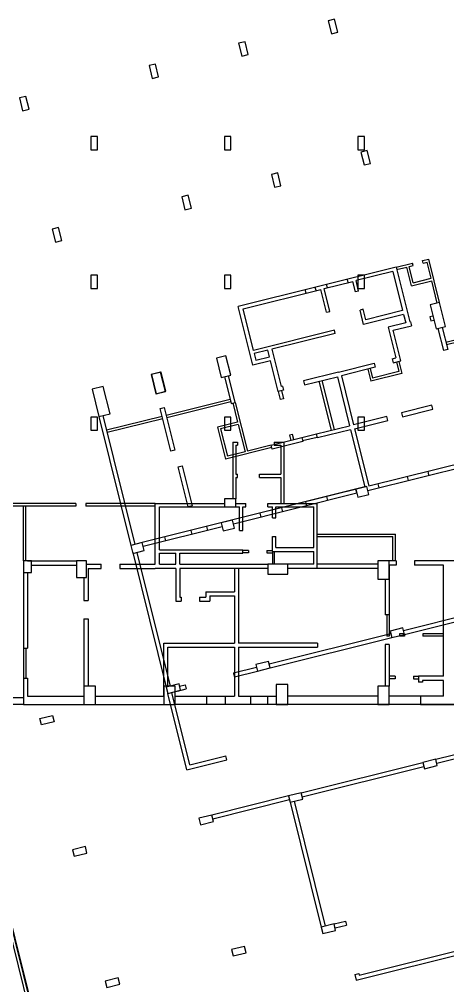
# Model space of a CAD drawing. Header units: metres. Extents: x -681087 to 1033303, y 74272 to 2630761.
# Drawn here: x -6215 to 19767, y 2245452 to 2304028 of the extents above; entities that cross this region are included whole.
import ezdxf

# ---------------------------------------------------------------- set-up
doc = ezdxf.new("R2010")
doc.units = ezdxf.units.M
for name, color, linetype in [('SKELETON_CLEAN', 7, 'Continuous'), ('SKELETON_ISOLATED', 1, 'Continuous'), ('SKELETON_ORIGINAL', 8, 'Continuous')]:
    doc.layers.add(name, color=color, linetype=linetype)

msp = doc.modelspace()

# ---------------------------------------------------------------- linework, layer by layer
at = {"layer": 'SKELETON_CLEAN'}
for p, q in [((12909, 2304028), (12521, 2303931)), ((12521, 2303931), (12714, 2303155)), ((13102, 2303252), (12909, 2304028)), ((12714, 2303155), (13102, 2303252)), ((7475, 2302673), (7087, 2302576)), ((7669, 2301897), (7475, 2302673)), ((7087, 2302576), (7280, 2301800)), ((7280, 2301800), (7669, 2301897)), ((2041, 2301318), (1653, 2301222)), ((1653, 2301222), (1847, 2300445)), ((2235, 2300542), (2041, 2301318)), ((1847, 2300445), (2235, 2300542)), ((-5818, 2299359), (-6206, 2299262)), ((-6206, 2299262), (-6013, 2298486)), ((-5624, 2298582), (-5818, 2299359)), ((-6013, 2298486), (-5624, 2298582)), ((-1477, 2296916), (-1877, 2296916)), ((-1877, 2296916), (-1877, 2296116)), ((-1477, 2296116), (-1477, 2296916)), ((6623, 2296916), (6223, 2296916)), ((6223, 2296916), (6223, 2296116)), ((6623, 2296116), (6623, 2296916)), ((14723, 2296916), (14323, 2296916)), ((14323, 2296916), (14323, 2296116)), ((14723, 2296116), (14723, 2296916)), ((-1877, 2296116), (-1477, 2296116)), ((6223, 2296116), (6623, 2296116)), ((14323, 2296116), (14723, 2296116)), ((14892, 2296071), (14504, 2295975)), ((14504, 2295975), (14698, 2295198)), ((15086, 2295295), (14892, 2296071)), ((14698, 2295198), (15086, 2295295)), ((9459, 2294717), (9071, 2294620)), ((9071, 2294620), (9264, 2293844)), ((9652, 2293940), (9459, 2294717)), ((9264, 2293844), (9652, 2293940)), ((4025, 2293362), (3637, 2293265)), ((3637, 2293265), (3831, 2292489)), ((4219, 2292586), (4025, 2293362)), ((3831, 2292489), (4219, 2292586)), ((-3834, 2291402), (-4222, 2291306)), ((-4222, 2291306), (-4029, 2290529)), ((-3641, 2290626), (-3834, 2291402)), ((-4029, 2290529), (-3641, 2290626)), ((16634, 2289003), (17634, 2289252)), ((17670, 2289106), (17634, 2289252)), ((18235, 2289402), (18623, 2289499)), ((18272, 2289256), (18235, 2289402)), ((18272, 2289256), (18514, 2289317)), ((18760, 2288332), (18514, 2289317)), ((19281, 2286860), (18623, 2289499)), ((16634, 2289003), (7067, 2286617)), ((16440, 2288748), (14208, 2288192)), ((16440, 2288748), (17033, 2286371)), ((16634, 2289003), (17462, 2285684)), ((16671, 2288857), (17282, 2289010)), ((17564, 2287879), (17282, 2289010)), ((17427, 2289046), (17670, 2289106)), ((17673, 2288061), (17427, 2289046)), ((-1477, 2288516), (-1877, 2288516)), ((-1877, 2288516), (-1877, 2287716)), ((-1477, 2287716), (-1477, 2288516)), ((6623, 2288516), (6223, 2288516)), ((6223, 2288516), (6223, 2287716)), ((6623, 2287716), (6623, 2288516)), ((12268, 2287708), (14014, 2288143)), ((14173, 2287508), (14014, 2288143)), ((14367, 2287556), (14208, 2288192)), ((14723, 2288516), (14323, 2288516)), ((14323, 2288516), (14323, 2287716)), ((14723, 2287716), (14723, 2288516)), ((17564, 2287879), (18796, 2288186)), ((17673, 2288061), (18760, 2288332)), ((19136, 2286823), (18796, 2288186)), ((-1877, 2287716), (-1477, 2287716)), ((6223, 2287716), (6623, 2287716)), ((7358, 2286484), (12074, 2287660)), ((12420, 2286272), (12074, 2287660)), ((12614, 2286320), (12268, 2287708)), ((14367, 2287556), (14173, 2287508)), ((14323, 2287716), (14723, 2287716)), ((19281, 2286860), (18699, 2286714)), ((19644, 2285404), (19281, 2286860)), ((7955, 2283056), (7067, 2286617)), ((7987, 2283961), (7358, 2286484)), ((12420, 2286272), (12614, 2286320)), ((14643, 2286450), (14449, 2286402)), ((14668, 2285524), (14449, 2286402)), ((14801, 2285815), (14643, 2286450)), ((17033, 2286371), (14801, 2285815)), ((18699, 2286714), (19062, 2285259)), ((17093, 2286128), (14668, 2285524)), ((17093, 2286128), (17219, 2285624)), ((17510, 2285696), (17462, 2285684)), ((17510, 2285696), (17571, 2285454)), ((18869, 2286035), (18694, 2285992)), ((18694, 2285992), (18754, 2285749)), ((18754, 2285749), (18929, 2285793)), ((12897, 2285185), (7987, 2283961)), ((12945, 2284991), (12897, 2285185)), ((17219, 2285624), (16152, 2285358)), ((16152, 2285358), (16614, 2283505)), ((16455, 2285176), (17571, 2285454)), ((16917, 2283322), (16455, 2285176)), ((19062, 2285259), (19644, 2285404)), ((19525, 2283962), (19193, 2285292)), ((19436, 2285352), (19767, 2284023)), ((19658, 2284459), (23549, 2285429)), ((12945, 2284991), (9103, 2284033)), ((8860, 2283973), (8035, 2283767)), ((8962, 2283565), (8860, 2283973)), ((9103, 2284033), (9204, 2283626)), ((19767, 2284023), (19525, 2283962)), ((6318, 2283627), (5736, 2283482)), ((5736, 2283482), (6026, 2282318)), ((6609, 2282463), (6318, 2283627)), ((9022, 2283323), (7955, 2283056)), ((8035, 2283767), (8137, 2283360)), ((8137, 2283360), (8962, 2283565)), ((9484, 2281469), (9022, 2283323)), ((9204, 2283626), (9666, 2281772)), ((16400, 2283451), (16614, 2283505)), ((16400, 2283451), (16461, 2283209)), ((16461, 2283209), (16917, 2283322)), ((13140, 2282638), (15314, 2283180)), ((15374, 2282938), (13322, 2282426)), ((14918, 2282824), (15099, 2282096)), ((15064, 2282860), (15209, 2282278)), ((15314, 2283180), (15374, 2282938)), ((16665, 2283260), (16810, 2282677)), ((16810, 2283296), (16992, 2282568)), ((6026, 2282318), (6609, 2282463)), ((6235, 2282370), (6639, 2280750)), ((6882, 2280810), (6478, 2282430)), ((13140, 2282638), (11025, 2282111)), ((11085, 2281868), (13079, 2282366)), ((13079, 2282366), (13820, 2279397)), ((13322, 2282426), (14062, 2279457)), ((16992, 2282568), (15099, 2282096)), ((16810, 2282677), (15209, 2282278)), ((-1124, 2281772), (-1803, 2281603)), ((-1803, 2281603), (-1392, 2279953)), ((-713, 2280122), (-1124, 2281772)), ((9805, 2281549), (9484, 2281469)), ((9744, 2281792), (9666, 2281772)), ((9744, 2281792), (9805, 2281549)), ((11025, 2282111), (11085, 2281868)), ((9627, 2280979), (9504, 2281474)), ((9812, 2281025), (9627, 2280979)), ((9688, 2281520), (9812, 2281025)), ((2324, 2280447), (2567, 2280507)), ((2972, 2277846), (2324, 2280447)), ((2567, 2280507), (3215, 2277907)), ((6639, 2280750), (6882, 2280810)), ((6736, 2280774), (7026, 2279609)), ((6882, 2280810), (7619, 2277851)), ((18812, 2280641), (16968, 2280182)), ((17029, 2279939), (18872, 2280399)), ((18872, 2280399), (18812, 2280641)), ((-1477, 2279916), (-1877, 2279916)), ((-1877, 2279916), (-1877, 2279116)), ((-1477, 2279116), (-1477, 2279916)), ((-1392, 2279953), (-713, 2280122)), ((-1392, 2279953), (556, 2272142)), ((6623, 2279916), (6223, 2279916)), ((6223, 2279916), (6223, 2279116)), ((6623, 2279116), (6623, 2279916)), ((16076, 2279959), (14062, 2279457)), ((14723, 2279916), (14323, 2279916)), ((14323, 2279916), (14323, 2279116)), ((14723, 2279116), (14723, 2279916)), ((16136, 2279716), (16076, 2279959)), ((16968, 2280182), (17029, 2279939)), ((7026, 2279609), (5813, 2279307)), ((5813, 2279307), (6297, 2277366)), ((7063, 2279464), (5995, 2279198)), ((7063, 2279464), (7474, 2277814)), ((11806, 2278895), (13820, 2279397)), ((14123, 2279214), (16136, 2279716)), ((14123, 2279214), (14989, 2275741)), ((14989, 2275741), (28985, 2279230)), ((-1877, 2279116), (-1477, 2279116)), ((5995, 2279198), (6407, 2277548)), ((6223, 2279116), (6623, 2279116)), ((9070, 2278212), (10914, 2278672)), ((10349, 2278871), (10164, 2278825)), ((10164, 2278825), (10244, 2278505)), ((10428, 2278551), (10349, 2278871)), ((10914, 2278672), (11806, 2278895)), ((10914, 2278672), (10974, 2278429)), ((11867, 2278652), (11806, 2278895)), ((13880, 2279154), (11867, 2278652)), ((13880, 2279154), (14746, 2275680)), ((14323, 2279116), (14723, 2279116)), ((9106, 2278067), (6297, 2277366)), ((6733, 2278399), (7023, 2278399)), ((6733, 2278399), (6733, 2274969)), ((6923, 2278209), (7023, 2278209)), ((6923, 2278209), (6923, 2276449)), ((7023, 2278399), (7023, 2278209)), ((9070, 2278212), (7619, 2277851)), ((9130, 2277970), (9070, 2278212)), ((10974, 2278429), (9130, 2277970)), ((9243, 2278399), (9833, 2278399)), ((9243, 2278399), (9243, 2278209)), ((9243, 2278209), (9643, 2278209)), ((9643, 2278209), (9643, 2276449)), ((9833, 2278399), (9833, 2274669)), ((3215, 2277907), (2972, 2277846)), ((7474, 2277814), (6407, 2277548)), ((3423, 2276907), (3666, 2276968)), ((4028, 2274482), (3423, 2276907)), ((3666, 2276968), (4270, 2274542)), ((14928, 2275468), (22399, 2277331)), ((6923, 2276449), (7023, 2276449)), ((7023, 2276259), (7023, 2276449)), ((8343, 2276449), (9643, 2276449)), ((8343, 2276259), (8343, 2276449)), ((6923, 2276259), (6923, 2274969)), ((6923, 2276259), (7023, 2276259)), ((8343, 2276259), (9643, 2276259)), ((9643, 2276259), (9643, 2274669)), ((14988, 2275225), (14867, 2275711)), ((14249, 2275299), (6777, 2273436)), ((14249, 2275299), (14188, 2275541)), ((14188, 2275541), (14309, 2275056)), ((14309, 2275056), (14988, 2275225)), ((-2797, 2274669), (-16611, 2274669)), ((-2797, 2274519), (-12367, 2274519)), ((-5967, 2271199), (-5967, 2274519)), ((-2797, 2274669), (-2797, 2274519)), ((-2177, 2274669), (-2177, 2274519)), ((2033, 2274669), (-2177, 2274669)), ((2033, 2274519), (-2177, 2274519)), ((2033, 2270999), (2033, 2274669)), ((2033, 2274669), (6223, 2274669)), ((4270, 2274542), (4028, 2274482)), ((6923, 2274969), (6223, 2274969)), ((6223, 2274969), (6223, 2274469)), ((6923, 2274469), (6923, 2274969)), ((6923, 2274669), (7533, 2274669)), ((7533, 2274469), (7533, 2274669)), ((8853, 2274469), (8853, 2274669)), ((8853, 2274669), (11843, 2274669)), ((11843, 2270874), (11843, 2274669)), ((2283, 2274469), (7143, 2274469)), ((2283, 2271869), (2283, 2274469)), ((6223, 2274469), (6923, 2274469)), ((7143, 2273039), (7143, 2274469)), ((7343, 2274469), (7533, 2274469)), ((7343, 2273039), (7343, 2274469)), ((8853, 2274469), (9143, 2274469)), ((9143, 2273814), (9143, 2274469)), ((9343, 2274469), (11643, 2274469)), ((9343, 2273814), (9343, 2274469)), ((11643, 2272019), (11643, 2274469)), ((6717, 2273678), (6038, 2273509)), ((6038, 2273509), (6159, 2273024)), ((6838, 2273193), (6717, 2273678)), ((9143, 2273814), (9343, 2273814)), ((6159, 2273024), (6838, 2273193)), ((7143, 2273039), (7343, 2273039)), ((11843, 2272824), (16598, 2272824)), ((16598, 2271199), (16598, 2272824)), ((1235, 2272312), (556, 2272142)), ((1356, 2271826), (1235, 2272312)), ((9143, 2271769), (9143, 2272674)), ((9143, 2272674), (9343, 2272674)), ((9343, 2272019), (9343, 2272674)), ((11843, 2272674), (16448, 2272674)), ((16448, 2271199), (16448, 2272674)), ((556, 2272142), (677, 2271657)), ((664, 2271706), (2697, 2263555)), ((677, 2271657), (1356, 2271826)), ((2283, 2271869), (7343, 2271869)), ((2283, 2270999), (2283, 2271669)), ((2283, 2271669), (3278, 2271669)), ((3278, 2270999), (3278, 2271669)), ((3528, 2271669), (7343, 2271669)), ((3528, 2270999), (3528, 2271669)), ((7343, 2271669), (7343, 2271869)), ((7684, 2271839), (7344, 2271839)), ((7684, 2271689), (7344, 2271689)), ((7684, 2271839), (7684, 2271689)), ((8804, 2271839), (9143, 2271839)), ((8804, 2271839), (8804, 2271689)), ((8804, 2271689), (9143, 2271689)), ((9143, 2271769), (9143, 2270999)), ((9143, 2271769), (11643, 2271769)), ((9343, 2272019), (11643, 2272019)), ((11643, 2270999), (11643, 2271769)), ((-5967, 2271199), (-5967, 2268209)), ((-5467, 2271199), (-5967, 2271199)), ((-5717, 2271199), (-2737, 2271199)), ((-5467, 2270499), (-5467, 2271199)), ((-2137, 2271199), (-2737, 2271199)), ((-2737, 2271199), (-2737, 2270199)), ((-2137, 2270199), (-2137, 2271199)), ((-2137, 2270999), (-1247, 2270999)), ((-1247, 2270749), (-1247, 2270999)), ((-127, 2270999), (-127, 2270749)), ((-127, 2270999), (2033, 2270999)), ((2283, 2270999), (3278, 2270999)), ((3528, 2270999), (8863, 2270999)), ((10063, 2270999), (8863, 2270999)), ((8863, 2270999), (8863, 2270399)), ((10063, 2270399), (10063, 2270999)), ((11643, 2270999), (10063, 2270999)), ((16223, 2271199), (15523, 2271199)), ((15523, 2271199), (15523, 2270099)), ((16633, 2271199), (16223, 2271199)), ((16633, 2271199), (16633, 2270949)), ((20143, 2271199), (17753, 2271199)), ((17753, 2271199), (17753, 2270949)), ((-5967, 2270499), (-5467, 2270499)), ((-5717, 2270499), (-5717, 2265919)), ((-2047, 2270749), (-2047, 2268799)), ((-2047, 2270749), (-1247, 2270749)), ((-127, 2270749), (2033, 2270749)), ((3278, 2270749), (2033, 2270749)), ((3278, 2270749), (3278, 2268759)), ((8863, 2270749), (3528, 2270749)), ((3528, 2270749), (3528, 2269009)), ((6838, 2270749), (6838, 2269329)), ((7088, 2270749), (7088, 2266219)), ((16633, 2270949), (16223, 2270949)), ((19518, 2270949), (17753, 2270949)), ((19518, 2264204), (19518, 2270949)), ((-2737, 2270199), (-2137, 2270199)), ((-2297, 2270199), (-2297, 2268799)), ((8863, 2270399), (10063, 2270399)), ((15523, 2270099), (16223, 2270099)), ((15973, 2270099), (15973, 2267929)), ((5098, 2269329), (6838, 2269329)), ((5098, 2269329), (5098, 2269009)), ((-2297, 2268799), (-2047, 2268799)), ((3278, 2268759), (3603, 2268759)), ((3528, 2269009), (3603, 2269009)), ((3603, 2269009), (3603, 2268759)), ((4723, 2269009), (5098, 2269009)), ((4723, 2269009), (4723, 2268759)), ((4723, 2268759), (5348, 2268759)), ((5348, 2269079), (6838, 2269079)), ((5348, 2269079), (5348, 2268759)), ((6838, 2269079), (6838, 2266219)), ((-11707, 2268415), (-2964, 2233349)), ((17154, 2266747), (24528, 2268586)), ((-2297, 2267679), (-2297, 2263604)), ((-2297, 2267679), (-2047, 2267679)), ((-2047, 2267679), (-2047, 2263604)), ((16223, 2267929), (15973, 2267929)), ((16073, 2267929), (16073, 2266629)), ((16223, 2267929), (16223, 2266779)), ((17057, 2267135), (16281, 2266942)), ((16281, 2266942), (16378, 2266554)), ((17154, 2266747), (17057, 2267135)), ((9003, 2264715), (16378, 2266554)), ((16223, 2266629), (16073, 2266629)), ((16223, 2266779), (16223, 2266629)), ((16378, 2266554), (17154, 2266747)), ((16843, 2266779), (16843, 2266629)), ((17143, 2266779), (16843, 2266779)), ((17143, 2266629), (16843, 2266629)), ((17143, 2266779), (17143, 2266629)), ((19518, 2266779), (18263, 2266779)), ((18263, 2266779), (18263, 2266629)), ((19518, 2266629), (18263, 2266629)), ((-5967, 2265919), (-5967, 2264099)), ((-5967, 2265919), (-5717, 2265919)), ((2543, 2266219), (6838, 2266219)), ((2543, 2263004), (2543, 2266219)), ((2793, 2265969), (6838, 2265969)), ((2793, 2263604), (2793, 2265969)), ((6838, 2265969), (6838, 2263004)), ((11863, 2266219), (7088, 2266219)), ((7088, 2265969), (7088, 2263004)), ((7088, 2265969), (11863, 2265969)), ((11863, 2266219), (11863, 2265969)), ((15973, 2266129), (15973, 2263604)), ((16223, 2266129), (15973, 2266129)), ((16223, 2266129), (16223, 2263604)), ((8906, 2265103), (8130, 2264910)), ((8130, 2264910), (8227, 2264522)), ((8227, 2264522), (9003, 2264715)), ((9003, 2264715), (8906, 2265103)), ((-5967, 2264099), (-5967, 2262504)), ((-5967, 2264099), (-5717, 2264099)), ((-5717, 2264099), (-5717, 2263004)), ((6775, 2264392), (6830, 2264173)), ((6830, 2264173), (8227, 2264522)), ((16578, 2264204), (16223, 2264204)), ((16578, 2264054), (16223, 2264054)), ((16578, 2264204), (16578, 2264054)), ((17698, 2264204), (17993, 2264204)), ((17698, 2264204), (17698, 2264054)), ((17698, 2264054), (17993, 2264054)), ((17993, 2264204), (17993, 2263854)), ((19518, 2264204), (17993, 2264204)), ((-1597, 2263604), (-2297, 2263604)), ((-2297, 2263604), (-2297, 2262504)), ((-1597, 2262504), (-1597, 2263604)), ((3243, 2263604), (2543, 2263604)), ((2543, 2263604), (2543, 2262504)), ((3473, 2263749), (2697, 2263555)), ((2697, 2263555), (2793, 2263167)), ((3243, 2262504), (3243, 2263604)), ((3376, 2263312), (3900, 2263443)), ((3570, 2263360), (3473, 2263749)), ((3509, 2263603), (3839, 2263685)), ((3839, 2263685), (3900, 2263443)), ((10063, 2263704), (9363, 2263704)), ((9363, 2263704), (9363, 2262504)), ((10063, 2262504), (10063, 2263704)), ((16223, 2263604), (15523, 2263604)), ((15523, 2263604), (15523, 2262504)), ((16223, 2262504), (16223, 2263604)), ((18243, 2263854), (17993, 2263854)), ((18243, 2263954), (18243, 2263854)), ((19518, 2263954), (18243, 2263954)), ((19518, 2263004), (19518, 2263954)), ((-5717, 2263004), (-2297, 2263004)), ((-1597, 2263004), (2543, 2263004)), ((2793, 2263167), (3570, 2263360)), ((3950, 2258529), (2793, 2263167)), ((4132, 2258832), (3036, 2263227)), ((3243, 2263004), (6838, 2263004)), ((7088, 2263004), (9363, 2263004)), ((19518, 2263004), (16223, 2263004)), ((18123, 2263004), (18123, 2262504)), ((-5967, 2262504), (-2297, 2262504)), ((-2297, 2262504), (-1597, 2262504)), ((-1597, 2262504), (2543, 2262504)), ((2543, 2262504), (3243, 2262504)), ((23063, 2262504), (3243, 2262504)), ((9363, 2262504), (10063, 2262504)), ((15523, 2262504), (16223, 2262504)), ((18123, 2262504), (21163, 2262504)), ((-4969, 2261644), (-4193, 2261837)), ((-4872, 2261256), (-4969, 2261644)), ((-4193, 2261837), (-4096, 2261449)), ((-4096, 2261449), (-4872, 2261256)), ((19041, 2259179), (26415, 2261018)), ((4132, 2258832), (6315, 2259376)), ((6376, 2259134), (6315, 2259376)), ((19101, 2258936), (20654, 2259324)), ((3950, 2258529), (6376, 2259134)), ((10890, 2257147), (18264, 2258986)), ((19041, 2259179), (18264, 2258986)), ((18264, 2258986), (18361, 2258597)), ((18361, 2258597), (19137, 2258791)), ((19137, 2258791), (19041, 2259179)), ((10114, 2256953), (5457, 2255792)), ((10890, 2257147), (10114, 2256953)), ((10114, 2256953), (10211, 2256565)), ((10987, 2256759), (10890, 2257147)), ((10211, 2256565), (10987, 2256759)), ((10211, 2256565), (12098, 2248997)), ((5457, 2255792), (4680, 2255599)), ((5553, 2255404), (5457, 2255792)), ((4680, 2255599), (4777, 2255211)), ((4777, 2255211), (5553, 2255404)), ((-2209, 2253881), (-2985, 2253687)), ((-2985, 2253687), (-2888, 2253299)), ((-2888, 2253299), (-2112, 2253493)), ((-2112, 2253493), (-2209, 2253881)), ((14212, 2245788), (33283, 2250543)), ((14394, 2246091), (29749, 2249920)), ((12874, 2249191), (13578, 2249366)), ((13578, 2249366), (13638, 2249123)), ((12874, 2249191), (12098, 2248997)), ((12098, 2248997), (12195, 2248609)), ((12195, 2248609), (12971, 2248802)), ((12971, 2248802), (12874, 2249191)), ((12934, 2248948), (13638, 2249123)), ((7440, 2247836), (6664, 2247642)), ((6664, 2247642), (6761, 2247254)), ((7537, 2247448), (7440, 2247836)), ((6761, 2247254), (7537, 2247448)), ((-225, 2245925), (-1001, 2245731)), ((-128, 2245536), (-225, 2245925)), ((14126, 2246133), (14369, 2246193)), ((14126, 2246133), (14212, 2245788)), ((14369, 2246193), (14394, 2246091)), ((-1001, 2245731), (-904, 2245343)), ((-904, 2245343), (-128, 2245536))]:
    msp.add_line(p, q, dxfattribs=at)
at = {"layer": 'SKELETON_ISOLATED'}
for p, q in [((13733, 2288073), (13685, 2288267)), ((11181, 2287437), (11133, 2287631)), ((11783, 2287587), (11734, 2287781)), ((12472, 2287759), (12423, 2287953)), ((19695, 2284314), (23585, 2285284)), ((1772, 2282494), (2063, 2281330)), ((2367, 2282642), (1785, 2282497)), ((1797, 2282500), (2087, 2281336)), ((2645, 2281475), (2355, 2282639)), ((2669, 2281481), (2379, 2282645)), ((12138, 2282131), (12878, 2279162)), ((11954, 2282085), (12694, 2279116)), ((2075, 2281333), (2657, 2281478)), ((6579, 2280992), (2688, 2280022)), ((6615, 2280847), (2724, 2279876)), ((-14461, 2280224), (-2773, 2233349)), ((-1149, 2280014), (798, 2272203)), ((2445, 2279962), (-927, 2279121)), ((2481, 2279816), (-890, 2278975)), ((10960, 2278488), (11852, 2278710)), ((17313, 2276320), (17373, 2276078)), ((18634, 2276392), (18574, 2276635)), ((14807, 2275695), (7712, 2273926)), ((15607, 2275637), (15547, 2275880)), ((12422, 2275101), (12483, 2274858)), ((-5817, 2271199), (-5817, 2274519)), ((11221, 2274544), (11161, 2274786)), ((8446, 2273852), (8386, 2274094)), ((9686, 2274419), (9747, 2274176)), ((6098, 2273266), (1295, 2272069)), ((4185, 2273047), (4245, 2272804)), ((5225, 2273049), (5165, 2273291)), ((2673, 2272412), (2613, 2272655)), ((919, 2271718), (2939, 2263616)), ((9233, 2271769), (9233, 2270999)), ((15523, 2270999), (11843, 2270999)), ((-5467, 2270949), (-2737, 2270949)), ((11843, 2270749), (10063, 2270749)), ((15523, 2270749), (11743, 2270749)), ((16223, 2270524), (16223, 2269564)), ((17093, 2266990), (24468, 2268829)), ((8943, 2264958), (16317, 2266796)), ((-5817, 2265919), (-5817, 2264099)), ((6769, 2264416), (8167, 2264764)), ((-5967, 2262904), (-12367, 2262904)), ((5143, 2263004), (5143, 2262504)), ((6263, 2263004), (6263, 2262504)), ((7813, 2263004), (7813, 2262504)), ((8843, 2263004), (8843, 2262504)), ((15523, 2263004), (10063, 2263004)), ((10951, 2256904), (18325, 2258743)), ((10174, 2256711), (5517, 2255550)), ((10453, 2256626), (12340, 2249057))]:
    msp.add_line(p, q, dxfattribs=at)
at = {"layer": 'SKELETON_ORIGINAL'}
for p, q in [((12909, 2304028), (12521, 2303931)), ((12521, 2303931), (12714, 2303155)), ((13102, 2303252), (12909, 2304028)), ((12714, 2303155), (13102, 2303252)), ((7475, 2302673), (7087, 2302576)), ((7669, 2301897), (7475, 2302673)), ((7087, 2302576), (7280, 2301800)), ((7280, 2301800), (7669, 2301897)), ((2041, 2301318), (1653, 2301222)), ((1653, 2301222), (1847, 2300445)), ((2235, 2300542), (2041, 2301318)), ((1847, 2300445), (2235, 2300542)), ((-5818, 2299359), (-6206, 2299262)), ((-6206, 2299262), (-6013, 2298486)), ((-5624, 2298582), (-5818, 2299359)), ((-6013, 2298486), (-5624, 2298582)), ((-1477, 2296916), (-1877, 2296916)), ((-1877, 2296916), (-1877, 2296116)), ((-1477, 2296116), (-1477, 2296916)), ((6623, 2296916), (6223, 2296916)), ((6223, 2296916), (6223, 2296116)), ((6623, 2296116), (6623, 2296916)), ((14723, 2296916), (14323, 2296916)), ((14323, 2296916), (14323, 2296116)), ((14723, 2296116), (14723, 2296916)), ((-1877, 2296116), (-1477, 2296116)), ((6223, 2296116), (6623, 2296116)), ((14323, 2296116), (14723, 2296116)), ((14892, 2296071), (14504, 2295975)), ((14504, 2295975), (14698, 2295198)), ((15086, 2295295), (14892, 2296071)), ((14698, 2295198), (15086, 2295295)), ((9459, 2294717), (9071, 2294620)), ((9071, 2294620), (9264, 2293844)), ((9652, 2293940), (9459, 2294717)), ((9264, 2293844), (9652, 2293940)), ((4025, 2293362), (3637, 2293265)), ((3637, 2293265), (3831, 2292489)), ((4219, 2292586), (4025, 2293362)), ((3831, 2292489), (4219, 2292586)), ((-3834, 2291402), (-4222, 2291306)), ((-4222, 2291306), (-4029, 2290529)), ((-3641, 2290626), (-3834, 2291402)), ((-4029, 2290529), (-3641, 2290626)), ((16634, 2289003), (17634, 2289252)), ((17670, 2289106), (17634, 2289252)), ((18235, 2289402), (18623, 2289499)), ((18272, 2289256), (18235, 2289402)), ((18272, 2289256), (18514, 2289317)), ((18760, 2288332), (18514, 2289317)), ((19281, 2286860), (18623, 2289499)), ((19281, 2286860), (18623, 2289499)), ((16634, 2289003), (7067, 2286617)), ((16440, 2288748), (14208, 2288192)), ((16440, 2288748), (17033, 2286371)), ((16634, 2289003), (17462, 2285684)), ((16671, 2288857), (17282, 2289010)), ((17564, 2287879), (17282, 2289010)), ((17427, 2289046), (17670, 2289106)), ((17673, 2288061), (17427, 2289046)), ((-1477, 2288516), (-1877, 2288516)), ((-1877, 2288516), (-1877, 2287716)), ((-1477, 2287716), (-1477, 2288516)), ((6623, 2288516), (6223, 2288516)), ((6223, 2288516), (6223, 2287716)), ((6623, 2287716), (6623, 2288516)), ((12268, 2287708), (14014, 2288143)), ((13733, 2288073), (13685, 2288267)), ((14173, 2287508), (14014, 2288143)), ((14367, 2287556), (14208, 2288192)), ((14723, 2288516), (14323, 2288516)), ((14323, 2288516), (14323, 2287716)), ((14723, 2287716), (14723, 2288516)), ((17564, 2287879), (18796, 2288186)), ((17673, 2288061), (18760, 2288332)), ((19136, 2286823), (18796, 2288186)), ((-1877, 2287716), (-1477, 2287716)), ((6223, 2287716), (6623, 2287716)), ((7358, 2286484), (12074, 2287660)), ((11181, 2287437), (11133, 2287631)), ((11783, 2287587), (11734, 2287781)), ((12420, 2286272), (12074, 2287660)), ((12614, 2286320), (12268, 2287708)), ((12472, 2287759), (12423, 2287953)), ((14367, 2287556), (14173, 2287508)), ((14323, 2287716), (14723, 2287716)), ((19281, 2286860), (18699, 2286714)), ((19281, 2286860), (18699, 2286714)), ((19644, 2285404), (19281, 2286860)), ((19644, 2285404), (19281, 2286860)), ((7955, 2283056), (7067, 2286617)), ((7987, 2283961), (7358, 2286484)), ((12420, 2286272), (12614, 2286320)), ((14643, 2286450), (14449, 2286402)), ((14668, 2285524), (14449, 2286402)), ((14801, 2285815), (14643, 2286450)), ((17033, 2286371), (14801, 2285815)), ((18699, 2286714), (19062, 2285259)), ((18699, 2286714), (19062, 2285259)), ((17093, 2286128), (14668, 2285524)), ((17093, 2286128), (17219, 2285624)), ((17510, 2285696), (17462, 2285684)), ((17510, 2285696), (17571, 2285454)), ((18869, 2286035), (18694, 2285992)), ((18694, 2285992), (18754, 2285749)), ((18754, 2285749), (18929, 2285793)), ((12897, 2285185), (7987, 2283961)), ((12945, 2284991), (12897, 2285185)), ((17219, 2285624), (16152, 2285358)), ((16152, 2285358), (16614, 2283505)), ((16455, 2285176), (17571, 2285454)), ((16917, 2283322), (16455, 2285176)), ((19062, 2285259), (19644, 2285404)), ((19062, 2285259), (19644, 2285404)), ((19525, 2283962), (19193, 2285292)), ((19436, 2285352), (19767, 2284023)), ((19658, 2284459), (23549, 2285429)), ((19695, 2284314), (23585, 2285284)), ((12945, 2284991), (9103, 2284033)), ((8860, 2283973), (8035, 2283767)), ((8962, 2283565), (8860, 2283973)), ((9103, 2284033), (9204, 2283626)), ((19767, 2284023), (19525, 2283962)), ((6318, 2283627), (5736, 2283482)), ((6318, 2283627), (5736, 2283482)), ((5736, 2283482), (6026, 2282318)), ((5736, 2283482), (6026, 2282318)), ((6609, 2282463), (6318, 2283627)), ((6609, 2282463), (6318, 2283627)), ((9022, 2283323), (7955, 2283056)), ((8035, 2283767), (8137, 2283360)), ((8137, 2283360), (8962, 2283565)), ((9484, 2281469), (9022, 2283323)), ((9204, 2283626), (9666, 2281772)), ((16400, 2283451), (16614, 2283505)), ((16400, 2283451), (16461, 2283209)), ((16461, 2283209), (16917, 2283322)), ((13140, 2282638), (15314, 2283180)), ((15374, 2282938), (13322, 2282426)), ((14918, 2282824), (15099, 2282096)), ((15064, 2282860), (15209, 2282278)), ((15314, 2283180), (15374, 2282938)), ((16665, 2283260), (16810, 2282677)), ((16810, 2283296), (16992, 2282568)), ((2355, 2282639), (1772, 2282494)), ((1772, 2282494), (2063, 2281330)), ((2379, 2282645), (1797, 2282500)), ((1797, 2282500), (2087, 2281336)), ((2645, 2281475), (2355, 2282639)), ((2669, 2281481), (2379, 2282645)), ((6026, 2282318), (6609, 2282463)), ((6026, 2282318), (6609, 2282463)), ((6235, 2282370), (6639, 2280750)), ((6882, 2280810), (6478, 2282430)), ((13140, 2282638), (11025, 2282111)), ((11085, 2281868), (13079, 2282366)), ((12138, 2282131), (12878, 2279162)), ((13079, 2282366), (13820, 2279397)), ((13322, 2282426), (14062, 2279457)), ((16992, 2282568), (15099, 2282096)), ((16810, 2282677), (15209, 2282278)), ((-1124, 2281772), (-1803, 2281603)), ((-1124, 2281772), (-1803, 2281603)), ((-1803, 2281603), (-1392, 2279953)), ((-1803, 2281603), (-1392, 2279953)), ((-713, 2280122), (-1124, 2281772)), ((-713, 2280122), (-1124, 2281772)), ((9805, 2281549), (9484, 2281469)), ((9744, 2281792), (9666, 2281772)), ((9744, 2281792), (9805, 2281549)), ((11025, 2282111), (11085, 2281868)), ((11954, 2282085), (12694, 2279116)), ((2063, 2281330), (2645, 2281475)), ((2087, 2281336), (2669, 2281481)), ((6579, 2280992), (2688, 2280022)), ((9627, 2280979), (9504, 2281474)), ((9812, 2281025), (9627, 2280979)), ((9688, 2281520), (9812, 2281025)), ((2324, 2280447), (2567, 2280507)), ((2972, 2277846), (2324, 2280447)), ((2567, 2280507), (3215, 2277907)), ((6615, 2280847), (2724, 2279876)), ((6639, 2280750), (6882, 2280810)), ((6736, 2280774), (7026, 2279609)), ((6882, 2280810), (7619, 2277851)), ((18812, 2280641), (16968, 2280182)), ((17029, 2279939), (18872, 2280399)), ((18872, 2280399), (18812, 2280641)), ((-14464, 2280301), (-2758, 2233349)), ((-14457, 2280148), (-2789, 2233349)), ((-1477, 2279916), (-1877, 2279916)), ((-1877, 2279916), (-1877, 2279116)), ((-1477, 2279116), (-1477, 2279916)), ((-1392, 2279953), (-713, 2280122)), ((-1392, 2279953), (-713, 2280122)), ((-1392, 2279953), (556, 2272142)), ((-1149, 2280014), (798, 2272203)), ((2445, 2279962), (-927, 2279121)), ((2481, 2279816), (-890, 2278975)), ((6623, 2279916), (6223, 2279916)), ((6223, 2279916), (6223, 2279116)), ((6623, 2279116), (6623, 2279916)), ((16076, 2279959), (14062, 2279457)), ((14723, 2279916), (14323, 2279916)), ((14323, 2279916), (14323, 2279116)), ((14723, 2279116), (14723, 2279916)), ((16136, 2279716), (16076, 2279959)), ((16968, 2280182), (17029, 2279939)), ((7026, 2279609), (5813, 2279307)), ((5813, 2279307), (6297, 2277366)), ((7063, 2279464), (5995, 2279198)), ((7063, 2279464), (7474, 2277814)), ((11806, 2278895), (13820, 2279397)), ((14123, 2279214), (16136, 2279716)), ((14123, 2279214), (14989, 2275741)), ((14989, 2275741), (28985, 2279230)), ((-1877, 2279116), (-1477, 2279116)), ((5995, 2279198), (6407, 2277548)), ((6223, 2279116), (6623, 2279116)), ((9070, 2278212), (10914, 2278672)), ((10349, 2278871), (10164, 2278825)), ((10164, 2278825), (10244, 2278505)), ((10428, 2278551), (10349, 2278871)), ((10914, 2278672), (11806, 2278895)), ((10914, 2278672), (10974, 2278429)), ((10960, 2278488), (11852, 2278710)), ((11867, 2278652), (11806, 2278895)), ((13880, 2279154), (11867, 2278652)), ((13880, 2279154), (14746, 2275680)), ((14323, 2279116), (14723, 2279116)), ((9106, 2278067), (6297, 2277366)), ((6733, 2278399), (7023, 2278399)), ((6733, 2278399), (6733, 2274969)), ((6923, 2278209), (7023, 2278209)), ((6923, 2278209), (6923, 2276449)), ((7023, 2278399), (7023, 2278209)), ((9070, 2278212), (7619, 2277851)), ((9130, 2277970), (9070, 2278212)), ((10974, 2278429), (9130, 2277970)), ((9243, 2278399), (9833, 2278399)), ((9243, 2278399), (9243, 2278209)), ((9243, 2278209), (9643, 2278209)), ((9643, 2278209), (9643, 2276449)), ((9833, 2278399), (9833, 2274669)), ((3215, 2277907), (2972, 2277846)), ((7474, 2277814), (6407, 2277548)), ((3423, 2276907), (3666, 2276968)), ((4028, 2274482), (3423, 2276907)), ((3666, 2276968), (4270, 2274542)), ((14928, 2275468), (22399, 2277331)), ((6923, 2276449), (7023, 2276449)), ((7023, 2276259), (7023, 2276449)), ((8343, 2276449), (9643, 2276449)), ((8343, 2276259), (8343, 2276449)), ((17313, 2276320), (17373, 2276078)), ((18634, 2276392), (18574, 2276635)), ((6923, 2276259), (6923, 2274969)), ((6923, 2276259), (7023, 2276259)), ((8343, 2276259), (9643, 2276259)), ((9643, 2276259), (9643, 2274669)), ((14867, 2275711), (14188, 2275541)), ((14988, 2275225), (14867, 2275711)), ((15607, 2275637), (15547, 2275880)), ((14746, 2275680), (1235, 2272312)), ((14249, 2275299), (6777, 2273436)), ((12422, 2275101), (12483, 2274858)), ((14249, 2275299), (14188, 2275541)), ((14188, 2275541), (14309, 2275056)), ((14309, 2275056), (14988, 2275225)), ((-2797, 2274669), (-16611, 2274669)), ((-2797, 2274519), (-12367, 2274519)), ((-5967, 2271199), (-5967, 2274519)), ((-5817, 2271199), (-5817, 2274519)), ((-2797, 2274669), (-2797, 2274519)), ((-2177, 2274669), (-2177, 2274519)), ((2033, 2274669), (-2177, 2274669)), ((2033, 2274519), (-2177, 2274519)), ((2033, 2270999), (2033, 2274669)), ((2033, 2274669), (6223, 2274669)), ((4270, 2274542), (4028, 2274482)), ((6923, 2274969), (6223, 2274969)), ((6223, 2274969), (6223, 2274469)), ((6923, 2274469), (6923, 2274969)), ((6923, 2274669), (7533, 2274669)), ((7533, 2274469), (7533, 2274669)), ((8853, 2274469), (8853, 2274669)), ((8853, 2274669), (11843, 2274669)), ((11221, 2274544), (11161, 2274786)), ((11843, 2270749), (11843, 2274669)), ((11843, 2270999), (11843, 2274669)), ((2283, 2274469), (7143, 2274469)), ((2283, 2271869), (2283, 2274469)), ((6223, 2274469), (6923, 2274469)), ((7143, 2273039), (7143, 2274469)), ((7343, 2274469), (7533, 2274469)), ((7343, 2273039), (7343, 2274469)), ((8446, 2273852), (8386, 2274094)), ((8853, 2274469), (9143, 2274469)), ((9143, 2273814), (9143, 2274469)), ((9343, 2274469), (11643, 2274469)), ((9343, 2273814), (9343, 2274469)), ((9686, 2274419), (9747, 2274176)), ((11643, 2272019), (11643, 2274469)), ((6717, 2273678), (6038, 2273509)), ((6038, 2273509), (6159, 2273024)), ((6838, 2273193), (6717, 2273678)), ((9143, 2273814), (9343, 2273814)), ((6098, 2273266), (1295, 2272069)), ((4185, 2273047), (4245, 2272804)), ((5225, 2273049), (5165, 2273291)), ((6159, 2273024), (6838, 2273193)), ((7143, 2273039), (7343, 2273039)), ((11843, 2272824), (16598, 2272824)), ((16598, 2271199), (16598, 2272824)), ((1235, 2272312), (556, 2272142)), ((1356, 2271826), (1235, 2272312)), ((2673, 2272412), (2613, 2272655)), ((9143, 2271769), (9143, 2272674)), ((9143, 2272674), (9343, 2272674)), ((9343, 2272019), (9343, 2272674)), ((11843, 2272674), (16448, 2272674)), ((16448, 2271199), (16448, 2272674)), ((556, 2272142), (677, 2271657)), ((664, 2271706), (2697, 2263555)), ((677, 2271657), (1356, 2271826)), ((919, 2271718), (2939, 2263616)), ((2283, 2271869), (7343, 2271869)), ((2283, 2270999), (2283, 2271669)), ((2283, 2271669), (3278, 2271669)), ((3278, 2270999), (3278, 2271669)), ((3528, 2271669), (7343, 2271669)), ((3528, 2270999), (3528, 2271669)), ((7343, 2271669), (7343, 2271869)), ((7684, 2271839), (7344, 2271839)), ((7684, 2271689), (7344, 2271689)), ((7684, 2271839), (7684, 2271689)), ((8804, 2271839), (9143, 2271839)), ((8804, 2271839), (8804, 2271689)), ((8804, 2271689), (9143, 2271689)), ((9143, 2271769), (9143, 2270999)), ((9143, 2271769), (11643, 2271769)), ((9233, 2271769), (9233, 2270999)), ((9343, 2272019), (11643, 2272019)), ((11643, 2270999), (11643, 2271769)), ((-5967, 2271199), (-5967, 2265919)), ((-5467, 2271199), (-5967, 2271199)), ((-5967, 2271199), (-5967, 2270499)), ((-5717, 2271199), (-2737, 2271199)), ((-5467, 2270499), (-5467, 2271199)), ((-2137, 2271199), (-2737, 2271199)), ((-2737, 2271199), (-2737, 2270199)), ((-2137, 2270199), (-2137, 2271199)), ((-2137, 2270999), (-1247, 2270999)), ((-1247, 2270749), (-1247, 2270999)), ((-127, 2270999), (-127, 2270749)), ((-127, 2270999), (2033, 2270999)), ((2283, 2270999), (3278, 2270999)), ((3528, 2270999), (8863, 2270999)), ((10063, 2270999), (8863, 2270999)), ((8863, 2270999), (8863, 2270399)), ((10063, 2270399), (10063, 2270999)), ((11643, 2270999), (10063, 2270999)), ((15523, 2270999), (11843, 2270999)), ((16223, 2271199), (15523, 2271199)), ((15523, 2271199), (15523, 2270099)), ((16223, 2270099), (16223, 2271199)), ((16633, 2271199), (16223, 2271199)), ((16633, 2271199), (16633, 2270949)), ((20143, 2271199), (17753, 2271199)), ((17753, 2271199), (17753, 2270949)), ((-5967, 2270499), (-5467, 2270499)), ((-5717, 2270499), (-5717, 2265919)), ((-5467, 2270949), (-2737, 2270949)), ((-2047, 2270749), (-2047, 2268799)), ((-2047, 2270749), (-1247, 2270749)), ((-127, 2270749), (2033, 2270749)), ((3278, 2270749), (2033, 2270749)), ((3278, 2270749), (3278, 2268759)), ((8863, 2270749), (3528, 2270749)), ((3528, 2270749), (3528, 2269009)), ((6838, 2270749), (6838, 2269329)), ((7088, 2270749), (7088, 2266219)), ((11843, 2270749), (10063, 2270749)), ((15523, 2270749), (11643, 2270749)), ((15523, 2270749), (11843, 2270749)), ((16223, 2270949), (16223, 2267929)), ((16633, 2270949), (16223, 2270949)), ((19518, 2270949), (17753, 2270949)), ((19518, 2264204), (19518, 2270949)), ((-2737, 2270199), (-2137, 2270199)), ((-2297, 2270199), (-2297, 2268799)), ((8863, 2270399), (10063, 2270399)), ((15523, 2270099), (16223, 2270099)), ((15973, 2270099), (15973, 2267929)), ((5098, 2269329), (6838, 2269329)), ((5098, 2269329), (5098, 2269009)), ((-2297, 2268799), (-2047, 2268799)), ((3278, 2268759), (3603, 2268759)), ((3528, 2269009), (3603, 2269009)), ((3603, 2269009), (3603, 2268759)), ((4723, 2269009), (5098, 2269009)), ((4723, 2269009), (4723, 2268759)), ((4723, 2268759), (5348, 2268759)), ((5348, 2269079), (6838, 2269079)), ((5348, 2269079), (5348, 2268759)), ((6838, 2269079), (6838, 2266219)), ((17093, 2266990), (24468, 2268829)), ((-11707, 2268415), (-2964, 2233349)), ((17154, 2266747), (24528, 2268586)), ((-2297, 2267679), (-2297, 2263604)), ((-2297, 2267679), (-2047, 2267679)), ((-2047, 2267679), (-2047, 2263604)), ((16223, 2267929), (15973, 2267929)), ((16073, 2267929), (16073, 2266629)), ((16223, 2267929), (16223, 2266779)), ((17057, 2267135), (16281, 2266942)), ((16281, 2266942), (16378, 2266554)), ((17154, 2266747), (17057, 2267135)), ((8943, 2264958), (16317, 2266796)), ((9003, 2264715), (16378, 2266554)), ((16223, 2266629), (16073, 2266629)), ((16223, 2266779), (16223, 2266629)), ((16378, 2266554), (17154, 2266747)), ((16843, 2266779), (16843, 2266629)), ((17143, 2266779), (16843, 2266779)), ((17143, 2266629), (16843, 2266629)), ((17143, 2266779), (17143, 2266629)), ((19518, 2266779), (18263, 2266779)), ((18263, 2266779), (18263, 2266629)), ((19518, 2266629), (18263, 2266629)), ((-5967, 2265919), (-5967, 2264099)), ((-5967, 2265919), (-5717, 2265919)), ((-5817, 2265919), (-5817, 2264099)), ((2543, 2266219), (6838, 2266219)), ((2543, 2263004), (2543, 2266219)), ((2793, 2265969), (6838, 2265969)), ((2793, 2263604), (2793, 2265969)), ((6838, 2265969), (6838, 2263004)), ((11863, 2266219), (7088, 2266219)), ((7088, 2265969), (7088, 2263004)), ((7088, 2265969), (11863, 2265969)), ((11863, 2266219), (11863, 2265969)), ((11863, 2266219), (11863, 2265969)), ((15973, 2266129), (15973, 2263604)), ((16223, 2266129), (15973, 2266129)), ((16223, 2266129), (16223, 2263604)), ((6769, 2264416), (8167, 2264764)), ((8906, 2265103), (8130, 2264910)), ((8130, 2264910), (8227, 2264522)), ((8227, 2264522), (9003, 2264715)), ((9003, 2264715), (8906, 2265103)), ((-5967, 2264099), (-5967, 2262504)), ((-5967, 2264099), (-5717, 2264099)), ((-5717, 2264099), (-5717, 2263004)), ((6769, 2264416), (6830, 2264173)), ((6781, 2264367), (6830, 2264173)), ((6830, 2264173), (8227, 2264522)), ((16578, 2264204), (16223, 2264204)), ((16578, 2264054), (16223, 2264054)), ((16578, 2264204), (16578, 2264054)), ((17698, 2264204), (17993, 2264204)), ((17698, 2264204), (17698, 2264054)), ((17698, 2264054), (17993, 2264054)), ((17993, 2264204), (17993, 2263854)), ((19518, 2264204), (17993, 2264204)), ((-1597, 2263604), (-2297, 2263604)), ((-2297, 2263604), (-2297, 2262504)), ((-1597, 2262504), (-1597, 2263604)), ((3243, 2263604), (2543, 2263604)), ((2543, 2263604), (2543, 2262504)), ((3473, 2263749), (2697, 2263555)), ((2697, 2263555), (2793, 2263167)), ((3243, 2262504), (3243, 2263604)), ((3376, 2263312), (3900, 2263443)), ((3570, 2263360), (3473, 2263749)), ((3509, 2263603), (3839, 2263685)), ((3839, 2263685), (3900, 2263443)), ((10063, 2263704), (9363, 2263704)), ((9363, 2263704), (9363, 2262504)), ((10063, 2262504), (10063, 2263704)), ((16223, 2263604), (15523, 2263604)), ((15523, 2263604), (15523, 2262504)), ((16223, 2262504), (16223, 2263604)), ((18243, 2263854), (17993, 2263854)), ((18243, 2263954), (18243, 2263854)), ((19518, 2263954), (18243, 2263954)), ((19518, 2263004), (19518, 2263954)), ((-5967, 2262904), (-12367, 2262904)), ((-5717, 2263004), (-2297, 2263004)), ((-1597, 2263004), (2543, 2263004)), ((2793, 2263167), (3570, 2263360)), ((3950, 2258529), (2793, 2263167)), ((4132, 2258832), (3036, 2263227)), ((3243, 2263004), (6838, 2263004)), ((5143, 2263004), (5143, 2262504)), ((6263, 2263004), (6263, 2262504)), ((7088, 2263004), (9363, 2263004)), ((7813, 2263004), (7813, 2262504)), ((8843, 2263004), (8843, 2262504)), ((15523, 2263004), (10063, 2263004)), ((19518, 2263004), (16223, 2263004)), ((18123, 2263004), (18123, 2262504)), ((-5967, 2262504), (-16523, 2262504)), ((-5967, 2262504), (-2297, 2262504)), ((-2297, 2262504), (-1597, 2262504)), ((-1597, 2262504), (2543, 2262504)), ((2543, 2262504), (3243, 2262504)), ((23063, 2262504), (3243, 2262504)), ((9363, 2262504), (10063, 2262504)), ((15523, 2262504), (16223, 2262504)), ((18123, 2262504), (21163, 2262504)), ((-4969, 2261644), (-4193, 2261837)), ((-4872, 2261256), (-4969, 2261644)), ((-4193, 2261837), (-4096, 2261449)), ((-4096, 2261449), (-4872, 2261256)), ((19041, 2259179), (26415, 2261018)), ((4132, 2258832), (6315, 2259376)), ((6376, 2259134), (6315, 2259376)), ((19101, 2258936), (20654, 2259324)), ((3950, 2258529), (6376, 2259134)), ((10890, 2257147), (18264, 2258986)), ((10951, 2256904), (18325, 2258743)), ((19041, 2259179), (18264, 2258986)), ((18264, 2258986), (18361, 2258597)), ((18361, 2258597), (19137, 2258791)), ((19137, 2258791), (19041, 2259179)), ((10114, 2256953), (5457, 2255792)), ((10890, 2257147), (10114, 2256953)), ((10114, 2256953), (10211, 2256565)), ((10987, 2256759), (10890, 2257147)), ((10174, 2256711), (5517, 2255550)), ((10211, 2256565), (10987, 2256759)), ((10211, 2256565), (12098, 2248997)), ((10453, 2256626), (12340, 2249057)), ((5457, 2255792), (4680, 2255599)), ((5553, 2255404), (5457, 2255792)), ((4680, 2255599), (4777, 2255211)), ((4777, 2255211), (5553, 2255404)), ((-2209, 2253881), (-2985, 2253687)), ((-2985, 2253687), (-2888, 2253299)), ((-2888, 2253299), (-2112, 2253493)), ((-2112, 2253493), (-2209, 2253881)), ((14212, 2245788), (33283, 2250543)), ((14394, 2246091), (29749, 2249920)), ((12874, 2249191), (13578, 2249366)), ((13578, 2249366), (13638, 2249123)), ((12874, 2249191), (12098, 2248997)), ((12098, 2248997), (12195, 2248609)), ((12195, 2248609), (12971, 2248802)), ((12971, 2248802), (12874, 2249191)), ((12934, 2248948), (13638, 2249123)), ((7440, 2247836), (6664, 2247642)), ((6664, 2247642), (6761, 2247254)), ((7537, 2247448), (7440, 2247836)), ((6761, 2247254), (7537, 2247448)), ((-225, 2245925), (-1001, 2245731)), ((-128, 2245536), (-225, 2245925)), ((14126, 2246133), (14369, 2246193)), ((14126, 2246133), (14212, 2245788)), ((14369, 2246193), (14394, 2246091)), ((-1001, 2245731), (-904, 2245343)), ((-904, 2245343), (-128, 2245536))]:
    msp.add_line(p, q, dxfattribs=at)

doc.saveas('drawing.dxf')
